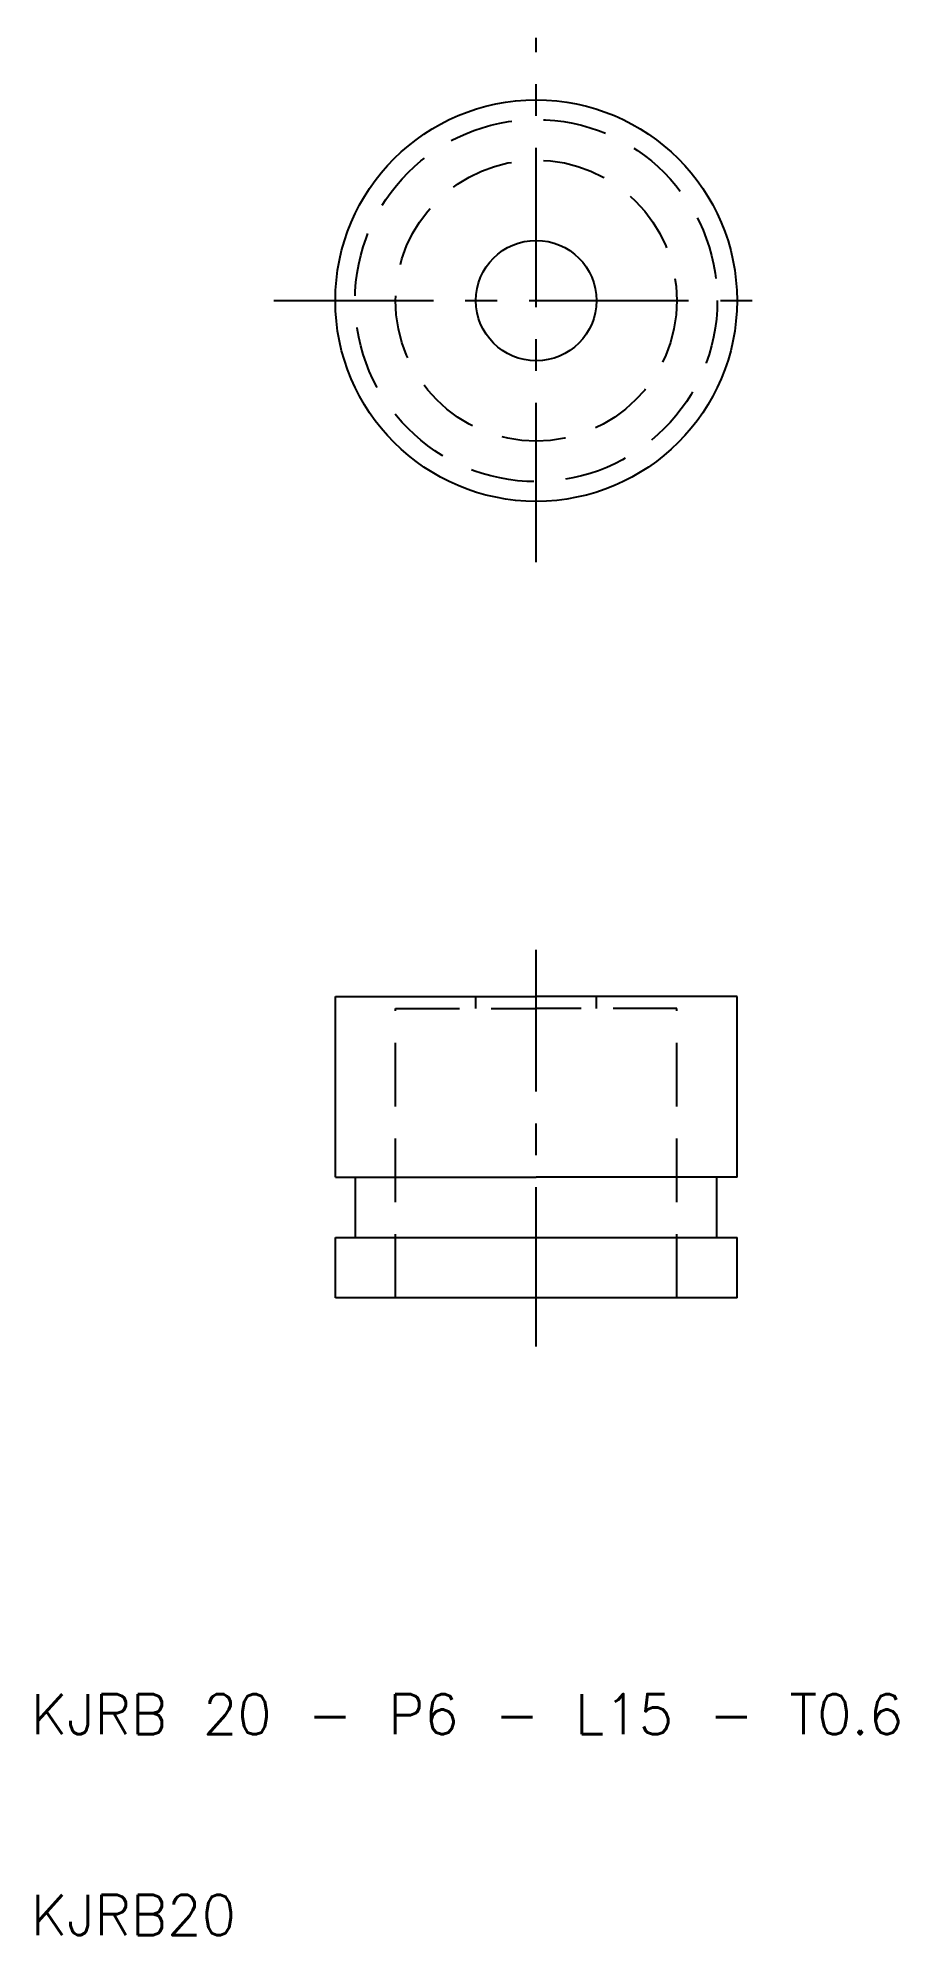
# Model space of a CAD drawing. Extents: x 10.3 to 53.2, y 10 to 104.5.
import ezdxf

# ---------------------------------------------------------------- set-up
doc = ezdxf.new("R2010")
doc.units = 0
doc.header["$LTSCALE"] = 0.25
doc.linetypes.add('CENTER', pattern=[50.8, 31.75, -6.35, 6.35, -6.35])
doc.linetypes.add('DASHED', pattern=[19.05, 12.7, -6.35])
doc.layers.get('0').update_dxf_attribs({"linetype": 'CONTINUOUS'})
doc.layers.add('CENTER', color=1, linetype='CENTER')
doc.styles.get("Standard").update_dxf_attribs({"font": 'txt.shx'})

msp = doc.modelspace()

# ---------------------------------------------------------------- linework, layer by layer
at = {"color": 7, "linetype": 'CONTINUOUS'}
for p, q in [((25.149, 47.742), (25.149, 56.742)), ((25.149, 56.742), (35.149, 56.742)), ((45.149, 56.742), (35.149, 56.742)), ((45.149, 47.742), (45.149, 56.742)), ((25.149, 47.742), (35.149, 47.742)), ((26.149, 44.742), (26.149, 47.742)), ((45.149, 47.742), (35.149, 47.742)), ((44.149, 44.742), (44.149, 47.742)), ((25.149, 44.742), (45.149, 44.742)), ((25.149, 41.742), (25.149, 44.742)), ((45.149, 41.742), (45.149, 44.742)), ((45.149, 41.742), (25.149, 41.742))]:
    msp.add_line(p, q, dxfattribs=at)
at = {"color": 3, "linetype": 'DASHED'}
for p, q in [((32.149, 56.142), (32.149, 56.742)), ((38.149, 56.142), (38.149, 56.742)), ((28.149, 41.742), (28.149, 56.142)), ((28.149, 56.142), (35.149, 56.142)), ((42.149, 56.142), (35.149, 56.142)), ((42.149, 41.742), (42.149, 56.142))]:
    msp.add_line(p, q, dxfattribs=at)
at = {"color": 7, "linetype": 'CONTINUOUS'}
for radius in [10, 3]:
    msp.add_circle((35.149, 91.407), radius, dxfattribs=at)
at = {"color": 3, "linetype": 'DASHED'}
for radius in [9.018, 7]:
    msp.add_circle((35.149, 91.407), radius, dxfattribs=at)
at = {"layer": 'CENTER', "color": 1, "linetype": 'CENTER'}
for p, q in [((35.149, 78.378), (35.149, 104.49)), ((22.094, 91.407), (47.362, 91.407)), ((35.149, 39.314), (35.149, 59.066))]:
    msp.add_line(p, q, dxfattribs=at)

# ---------------------------------------------------------------- texts
at = {"color": 7, "linetype": 'CONTINUOUS'}
for s, p in [('KJRB 20 - P6 - L15 - T0.6', (10, 20)), ('KJRB20', (10, 10))]:
    msp.add_text(s, height=2, dxfattribs=at).set_placement(p)

doc.saveas('drawing.dxf')
